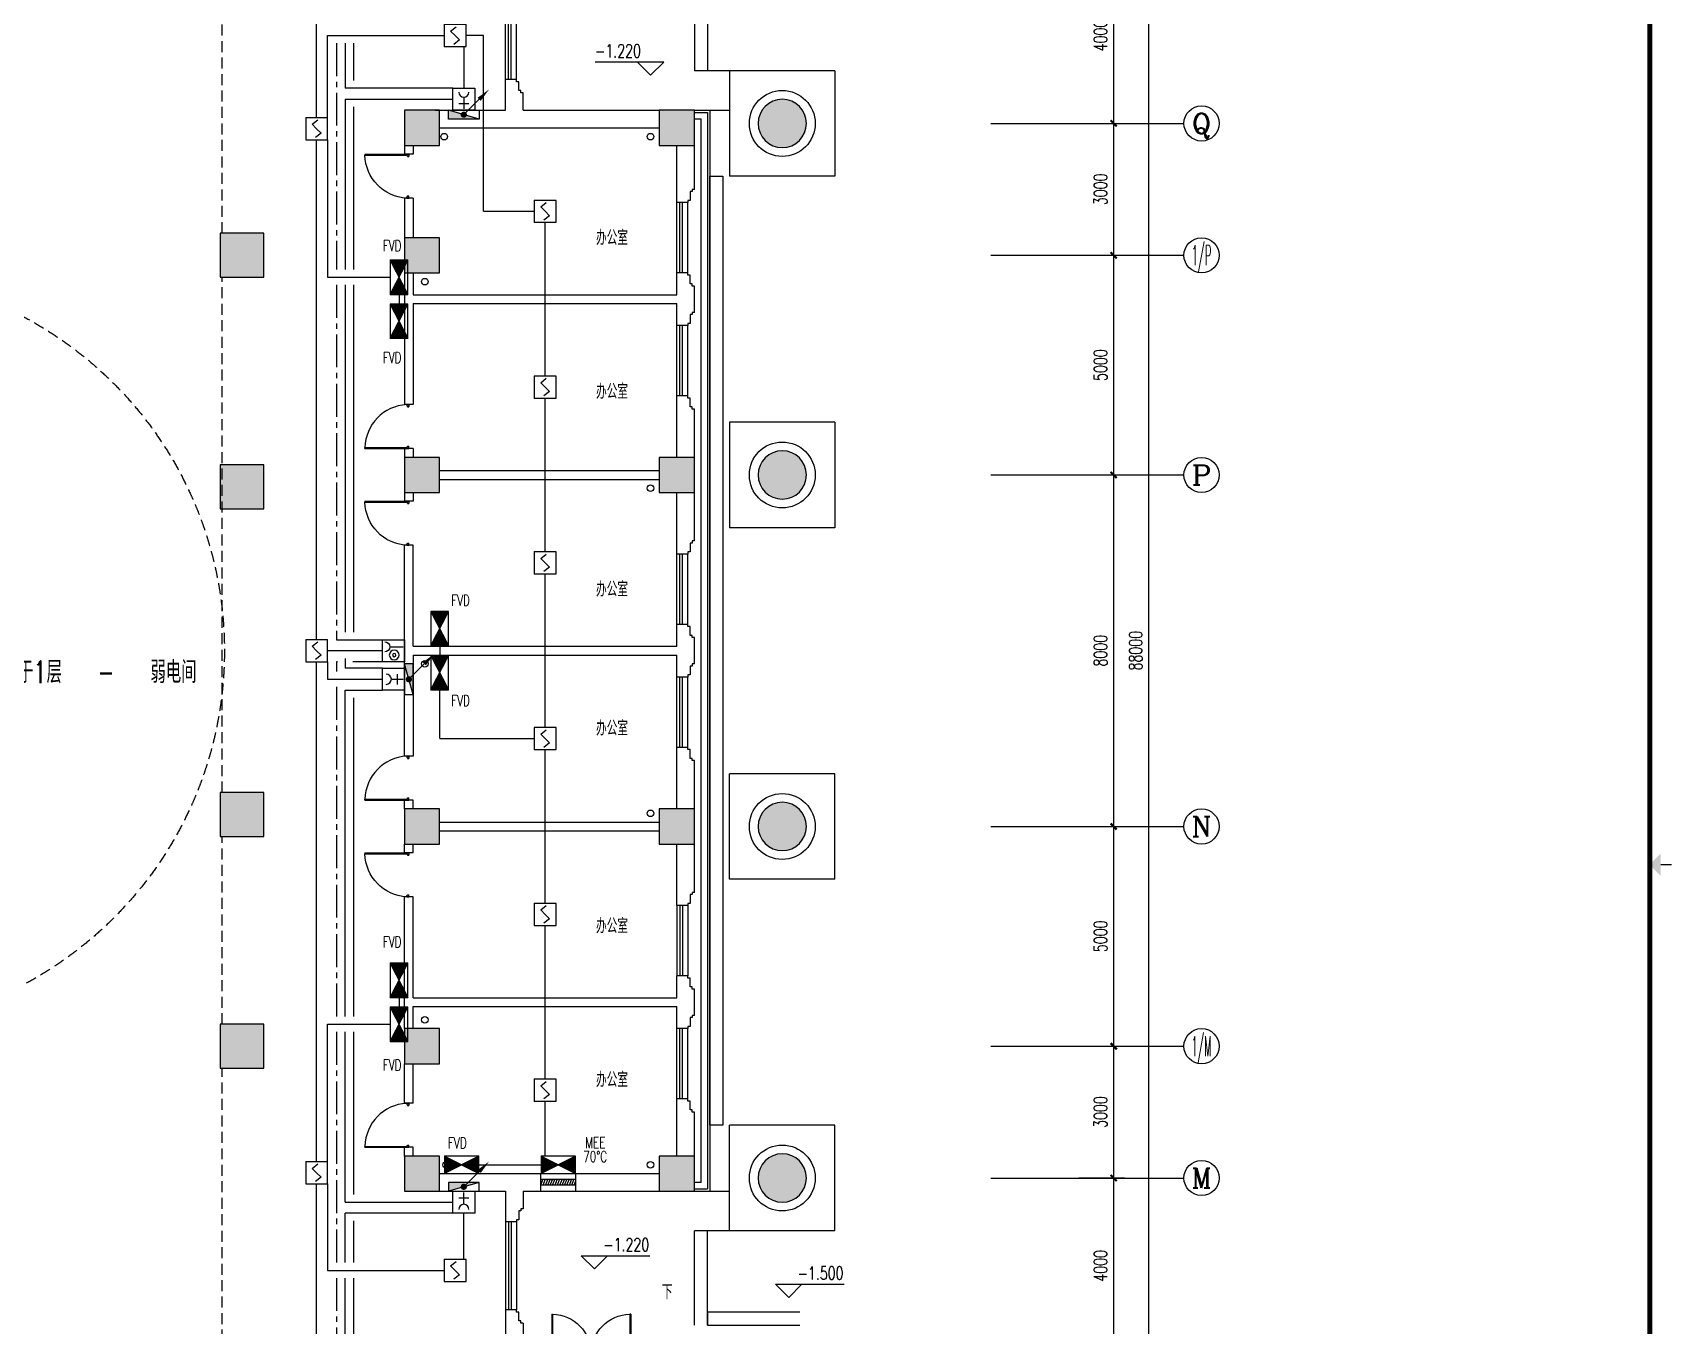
# Model space of a CAD drawing. Extents: x 190999 to 918899, y -200814 to 215286.
# Drawn here: x 712886 to 750208, y 85954 to 115367 of the extents above; entities that cross this region are included whole.
import ezdxf
from ezdxf.enums import TextEntityAlignment as Align

# ---------------------------------------------------------------- set-up
doc = ezdxf.new("R2010")
doc.units = 0
doc.header["$LTSCALE"] = 1000
doc.header["$MEASUREMENT"] = 0
doc.linetypes.add('CENTER2', pattern=[1.125, 0.75, -0.125, 0.125, -0.125])
doc.linetypes.add('HIDDEN', pattern=[0.375, 0.25, -0.125])
doc.layers.get('Defpoints').update_dxf_attribs({"color": 1})
for name, color, linetype in [('00-EQUIP', 3, 'Continuous'), ('00-LWIRE', 4, 'Continuous'), ('00-WIRE-4', 6, 'Continuous'), ('A-卫生间', 250, 'Continuous'), ('A-墙线', 2, 'Continuous'), ('A-外包装修', 250, 'Continuous'), ('A-外窗', 145, 'Continuous'), ('A-门', 167, 'Continuous'), ('AXIS', 3, 'Continuous'), ('AXIS_TEXT', 7, 'Continuous'), ('COLUMN', 2, 'Continuous'), ('DIM_ELEV', 3, 'Continuous'), ('DIM_SYMB', 3, 'Continuous'), ('EQUIP', 3, 'Continuous'), ('EQUIP_消火栓', 1, 'Continuous'), ('PUB_HATCH', 250, 'Continuous'), ('PUB_TEXT', 7, 'Continuous'), ('STAIR', 5, 'Continuous'), ('WALL', 2, 'Continuous'), ('WINDOW', 177, 'Continuous'), ('图框', 189, 'Continuous'), ('屋面排水', 4, 'Continuous'), ('房间名称', 7, 'Continuous'), ('暖通-风-说明', 3, 'Continuous'), ('雨水管', 151, 'Continuous')]:
    doc.layers.add(name, color=color, linetype=linetype)
doc.styles.add('_TCH_AXIS', font='COMPLEX', dxfattribs={"bigfont": 'GBCBIG'})
doc.styles.add('_TCH_DIM', font='SIMPLEX', dxfattribs={"bigfont": 'GBCBIG'})
doc.styles.add('COMPLEX', font='COMPLEX')
doc.styles.add('DIM_FONT', font='SIMPLEX', dxfattribs={"width": 0.7, "bigfont": 'GBCBIG'})
doc.styles.add('HZ-ZGBZ', font='romanc.shx', dxfattribs={"width": 0.65})
doc.styles.add('HZTXT', font='tj-romans1.shx', dxfattribs={"width": 0.6, "bigfont": 'hztxt.shx'})
doc.styles.get("Standard").update_dxf_attribs({"font": 'simhei.ttf'})
doc.styles.add('XXK', font='romans.shx', dxfattribs={"width": 0.75, "bigfont": 'hzf.shx'})
doc.linetypes.add('4INE', pattern='A,1,-0.15,["4",XXK,S=0.3,R=0,X=-0.1,Y=-0.1],-0.25', length=1.4)
doc.linetypes.add('XLINE', pattern='A,1,-0.2,["X",XXK,S=0.2,R=0,X=-0.1,Y=-0.09],-0.15', length=1.35)
doc.linetypes.add('ZDYXLX1', pattern='A,2,-0.18,["X",Standard,S=0.3,R=0,X=-0.08,Y=-0.15],-0.18', length=2.36)
doc.dimstyles.new('DIMN', dxfattribs={"dimtxt": 300, "dimasz": 100, "dimexe": 250, "dimexo": 300, "dimgap": 150, "dimtad": 1, "dimdec": 0, "dimzin": 0, "dimdsep": 46, "dimtxsty": 'DIM_FONT', "dimblk": 'ARCHTICK', "dimcen": 0.09, "dimclrt": 7, "dimazin": 2, "dimtfac": 1, "dimtdec": 0, "dimtix": 1, "dimtmove": 2, "dimatfit": 3, "dimfxl": 0, "dimtolj": 1, "dimtzin": 0, "dimarcsym": 0})

# ---------------------------------------------------------------- blocks, each defined once
blk = doc.blocks.new('TJAD_TK_A0')
at = {"layer": '图框', "const_width": 0.3}
blk.add_lwpolyline([(1567.5, 391.74), (1567.5, 394.24)], dxfattribs=at)
at = {"layer": '图框', "const_width": 1.2}
blk.add_lwpolyline([(2152, -431.7), (2152, 389.3), (998, 389.3), (998, -431.7)], close=True, dxfattribs=at)
at = {"layer": '图框'}
blk.add_solid([(1565, 391.74), (1570, 391.74), (1567.5, 389.24)], dxfattribs=at)
blk = doc.blocks.new('m1000')
at = {"layer": 'A-墙线'}
for p, q in [((0, 0), (0, 200)), ((1000, 0), (1000, 200))]:
    blk.add_line(p, q, dxfattribs=at)
at = {"layer": 'A-门'}
for p, q in [((0, 1100), (0, 100)), ((0, 1100), (20, 1100)), ((20, 1100), (20, 150)), ((0, 150), (30, 150)), ((0, 100), (50, 100)), ((30, 150), (30, 130)), ((30, 130), (50, 130)), ((50, 130), (50, 100)), ((950, 130), (950, 100)), ((970, 130), (950, 130)), ((1000, 100), (950, 100)), ((970, 150), (970, 130)), ((1000, 150), (970, 150)), ((1000, 150), (1000, 100))]:
    blk.add_line(p, q, dxfattribs=at)
blk.add_arc((0, 100), 1000, 2.866, 88.854, dxfattribs=at)
blk = doc.blocks.new('m1800')
at = {"layer": 'A-墙线'}
for p, q in [((-900, -100), (-900, 100)), ((900, -100), (900, 100))]:
    blk.add_line(p, q, dxfattribs=at)
at = {"layer": 'A-门'}
for p, q in [((-900, 900), (-900, 0)), ((-900, 900), (-880, 900)), ((-880, 900), (-880, 50)), ((880, 900), (880, 50)), ((900, 900), (880, 900)), ((900, 900), (900, 0)), ((-900, 50), (-870, 50)), ((-900, 0), (-850, 0)), ((-870, 50), (-870, 30)), ((-870, 30), (-850, 30)), ((-850, 30), (-850, 0)), ((850, 30), (850, 0)), ((870, 30), (850, 30)), ((900, 0), (850, 0)), ((870, 50), (870, 30)), ((900, 50), (870, 50))]:
    blk.add_line(p, q, dxfattribs=at)
for centre, start, end in [((-900, 0), 0, 88.7267), ((900, 0), 91.2733, 180)]:
    blk.add_arc(centre, 900, start, end, dxfattribs=at)
blk = doc.blocks.new('$TwtSys$00000434')
for p, q in [((-0.5, 0.5), (-0.5, -0.5)), ((-0.5, -0.5), (0.5, 0.5)), ((0.5, 0.5), (-0.5, 0.5)), ((0.5, -0.5), (0.5, 0.5)), ((-0.5, -0.5), (0.5, -0.5))]:
    blk.add_line(p, q)
blk.add_solid([(0.5, -0.5), (0.5, 0.5), (-0.5, -0.5)])
blk = doc.blocks.new('$WINLIB2D$00000039')
at = {"color": 0}
for p, q in [((0.5, 0.5), (-0.5, 0.5)), ((-0.5, 0.167), (0.5, 0.167)), ((-0.452, -0.167), (-0.5, 0.084)), ((-0.384, -0.167), (-0.448, 0.167)), ((-0.316, -0.167), (-0.38, 0.167)), ((-0.248, -0.167), (-0.312, 0.167)), ((-0.18, -0.167), (-0.244, 0.167)), ((-0.112, -0.167), (-0.176, 0.167)), ((-0.044, -0.167), (-0.108, 0.167)), ((0.024, -0.167), (-0.04, 0.167)), ((0.092, -0.167), (0.028, 0.167)), ((0.16, -0.167), (0.096, 0.167)), ((0.228, -0.167), (0.164, 0.167)), ((0.296, -0.167), (0.232, 0.167)), ((0.364, -0.167), (0.3, 0.167)), ((0.432, -0.167), (0.368, 0.167)), ((0.5, -0.167), (0.436, 0.167)), ((-0.5, -0.167), (0.5, -0.167)), ((0.5, -0.5), (-0.5, -0.5))]:
    blk.add_line(p, q, dxfattribs=at)
blk = doc.blocks.new('_ArchTick')
at = {"const_width": 0.5}
blk.add_lwpolyline([(-0.7, -0.7), (0.7, 0.7)], dxfattribs=at)
blk = doc.blocks.new('*D361')
at = {"layer": 'AXIS', "color": 0, "lineweight": -2}
for p, q in [((736699, 89304), (737743, 89304)), ((737493, 85304), (737493, 89304)), ((736699, 85304), (737743, 85304))]:
    blk.add_line(p, q, dxfattribs=at)
at = {"layer": 'Defpoints', "color": 0}
for p in [(736399, 89304), (737493, 89304), (736399, 85304)]:
    blk.add_point(p, dxfattribs=at)
at = {"layer": 'AXIS', "color": 0, "lineweight": -2, "xscale": 100, "yscale": 100, "zscale": 100}
for p, rotation in [((737493, 89304), 90), ((737493, 85304), 270)]:
    blk.add_blockref('_ArchTick', p, dxfattribs=dict(at, rotation=rotation))
at = {"layer": 'AXIS', "color": 7, "insert": (737193, 87304), "char_height": 300, "attachment_point": 5, "rotation": 90, "style": 'DIM_FONT'}
blk.add_mtext('\\A1;4000', dxfattribs=at)
blk = doc.blocks.new('*D362')
at = {"layer": 'AXIS', "color": 0, "lineweight": -2}
for p, q in [((736699, 92304), (737743, 92304)), ((737493, 89304), (737493, 92304)), ((736699, 89304), (737743, 89304))]:
    blk.add_line(p, q, dxfattribs=at)
at = {"layer": 'Defpoints', "color": 0}
for p in [(736399, 92304), (737493, 92304), (736399, 89304)]:
    blk.add_point(p, dxfattribs=at)
at = {"layer": 'AXIS', "color": 0, "lineweight": -2, "xscale": 100, "yscale": 100, "zscale": 100}
for p, rotation in [((737493, 92304), 90), ((737493, 89304), 270)]:
    blk.add_blockref('_ArchTick', p, dxfattribs=dict(at, rotation=rotation))
at = {"layer": 'AXIS', "color": 7, "insert": (737193, 90804), "char_height": 300, "attachment_point": 5, "rotation": 90, "style": 'DIM_FONT'}
blk.add_mtext('\\A1;3000', dxfattribs=at)
blk = doc.blocks.new('*D363')
at = {"layer": 'AXIS', "color": 0, "lineweight": -2}
for p, q in [((736699, 97304), (737743, 97304)), ((737493, 92304), (737493, 97304)), ((736699, 92304), (737743, 92304))]:
    blk.add_line(p, q, dxfattribs=at)
at = {"layer": 'Defpoints', "color": 0}
for p in [(736399, 97304), (737493, 97304), (736399, 92304)]:
    blk.add_point(p, dxfattribs=at)
at = {"layer": 'AXIS', "color": 0, "lineweight": -2, "xscale": 100, "yscale": 100, "zscale": 100}
for p, rotation in [((737493, 97304), 90), ((737493, 92304), 270)]:
    blk.add_blockref('_ArchTick', p, dxfattribs=dict(at, rotation=rotation))
at = {"layer": 'AXIS', "color": 7, "insert": (737193, 94804), "char_height": 300, "attachment_point": 5, "rotation": 90, "style": 'DIM_FONT'}
blk.add_mtext('\\A1;5000', dxfattribs=at)
blk = doc.blocks.new('*D364')
at = {"layer": 'AXIS', "color": 0, "lineweight": -2}
for p, q in [((736699, 105304), (737743, 105304)), ((737493, 97304), (737493, 105304)), ((736699, 97304), (737743, 97304))]:
    blk.add_line(p, q, dxfattribs=at)
at = {"layer": 'Defpoints', "color": 0}
for p in [(736399, 105304), (737493, 105304), (736399, 97304)]:
    blk.add_point(p, dxfattribs=at)
at = {"layer": 'AXIS', "color": 0, "lineweight": -2, "xscale": 100, "yscale": 100, "zscale": 100}
for p, rotation in [((737493, 105304), 90), ((737493, 97304), 270)]:
    blk.add_blockref('_ArchTick', p, dxfattribs=dict(at, rotation=rotation))
at = {"layer": 'AXIS', "color": 7, "insert": (737193, 101304), "char_height": 300, "attachment_point": 5, "rotation": 90, "style": 'DIM_FONT'}
blk.add_mtext('\\A1;8000', dxfattribs=at)
blk = doc.blocks.new('*D365')
at = {"layer": 'AXIS', "color": 0, "lineweight": -2}
for p, q in [((736699, 110304), (737743, 110304)), ((737493, 105304), (737493, 110304)), ((736699, 105304), (737743, 105304))]:
    blk.add_line(p, q, dxfattribs=at)
at = {"layer": 'Defpoints', "color": 0}
for p in [(736399, 110304), (737493, 110304), (736399, 105304)]:
    blk.add_point(p, dxfattribs=at)
at = {"layer": 'AXIS', "color": 0, "lineweight": -2, "xscale": 100, "yscale": 100, "zscale": 100}
for p, rotation in [((737493, 110304), 90), ((737493, 105304), 270)]:
    blk.add_blockref('_ArchTick', p, dxfattribs=dict(at, rotation=rotation))
at = {"layer": 'AXIS', "color": 7, "insert": (737193, 107804), "char_height": 300, "attachment_point": 5, "rotation": 90, "style": 'DIM_FONT'}
blk.add_mtext('\\A1;5000', dxfattribs=at)
blk = doc.blocks.new('*D366')
at = {"layer": 'AXIS', "color": 0, "lineweight": -2}
for p, q in [((736699, 113304), (737743, 113304)), ((737493, 110304), (737493, 113304)), ((736699, 110304), (737743, 110304))]:
    blk.add_line(p, q, dxfattribs=at)
at = {"layer": 'Defpoints', "color": 0}
for p in [(736399, 113304), (737493, 113304), (736399, 110304)]:
    blk.add_point(p, dxfattribs=at)
at = {"layer": 'AXIS', "color": 0, "lineweight": -2, "xscale": 100, "yscale": 100, "zscale": 100}
for p, rotation in [((737493, 113304), 90), ((737493, 110304), 270)]:
    blk.add_blockref('_ArchTick', p, dxfattribs=dict(at, rotation=rotation))
at = {"layer": 'AXIS', "color": 7, "insert": (737193, 111804), "char_height": 300, "attachment_point": 5, "rotation": 90, "style": 'DIM_FONT'}
blk.add_mtext('\\A1;3000', dxfattribs=at)
blk = doc.blocks.new('*D367')
at = {"layer": 'AXIS', "color": 0, "lineweight": -2}
for p, q in [((736699, 117304), (737743, 117304)), ((737493, 113304), (737493, 117304)), ((736699, 113304), (737743, 113304))]:
    blk.add_line(p, q, dxfattribs=at)
at = {"layer": 'Defpoints', "color": 0}
for p in [(736399, 117304), (737493, 117304), (736399, 113304)]:
    blk.add_point(p, dxfattribs=at)
at = {"layer": 'AXIS', "color": 0, "lineweight": -2, "xscale": 100, "yscale": 100, "zscale": 100}
for p, rotation in [((737493, 117304), 90), ((737493, 113304), 270)]:
    blk.add_blockref('_ArchTick', p, dxfattribs=dict(at, rotation=rotation))
at = {"layer": 'AXIS', "color": 7, "insert": (737193, 115304), "char_height": 300, "attachment_point": 5, "rotation": 90, "style": 'DIM_FONT'}
blk.add_mtext('\\A1;4000', dxfattribs=at)
blk = doc.blocks.new('*D378')
at = {"layer": 'AXIS', "color": 0, "lineweight": -2}
for p, q in [((736699, 145304), (738543, 145304)), ((738293, 57304), (738293, 145304)), ((736699, 57304), (738543, 57304))]:
    blk.add_line(p, q, dxfattribs=at)
at = {"layer": 'Defpoints', "color": 0}
for p in [(736399, 145304), (738293, 145304), (736399, 57304)]:
    blk.add_point(p, dxfattribs=at)
at = {"layer": 'AXIS', "color": 0, "lineweight": -2, "xscale": 100, "yscale": 100, "zscale": 100}
for p, rotation in [((738293, 145304), 90), ((738293, 57304), 270)]:
    blk.add_blockref('_ArchTick', p, dxfattribs=dict(at, rotation=rotation))
at = {"layer": 'AXIS', "color": 7, "insert": (737993, 101304), "char_height": 300, "attachment_point": 5, "rotation": 90, "style": 'DIM_FONT'}
blk.add_mtext('\\A1;88000', dxfattribs=at)
blk = doc.blocks.new('_AXISO')
blk.add_circle((0, 0), 0.5)
at = {"layer": 'AXIS_TEXT', "style": 'COMPLEX', "width": 1.041667}
blk.add_attdef('A', text='', height=0.56, dxfattribs=at).set_placement((-0.25, -0.28), (0.25, -0.28), align=Align.FIT)
blk = doc.blocks.new('_FZH')
blk.add_lwpolyline([(-0.5, -0.5), (0.5, -0.5), (0.5, 0.5), (-0.5, 0.5)], close=True)
at = {"layer": 'PUB_HATCH'}
blk.add_solid([(-0.5, -0.5), (0.5, -0.5), (-0.5, 0.5), (0.5, 0.5)], dxfattribs=at)
blk = doc.blocks.new('_LINKPT1')
at = {"color": 0}
blk.add_line((0, 0), (0, 0), dxfattribs=at)
blk = doc.blocks.new('3S1KCGW2')
for p, q in [((0.5, 0.5), (-0.5, 0.5)), ((-0.5, 0.5), (-0.5, -0.5)), ((-0.2, 0.2), (0.05, 0.4)), ((0, 0), (-0.2, 0.2)), ((0, 0), (0.2, -0.2)), ((0.5, -0.5), (0.5, 0.5)), ((-0.5, -0.5), (0.5, -0.5)), ((0.2, -0.2), (-0.05, -0.4))]:
    blk.add_line(p, q)
at = {"const_width": 0.04, "flags": 128}
blk.add_lwpolyline([(-0.5, -0.5), (-0.5, 0.5), (0.5, 0.5), (0.5, -0.5)], close=True, dxfattribs=at)
at = {"xscale": 0.002, "yscale": 0.002, "zscale": 0.002}
for p in [(-0.5, 0), (0, 0.5), (0.5, 0), (0, -0.5)]:
    blk.add_blockref('_LINKPT1', p, dxfattribs=at)
at = {"flags": 9}
blk.add_attdef('A', (0, 0), '', height=0.00002, dxfattribs=at)
blk = doc.blocks.new('3T1W6ZCM')
for p, q in [((0.5, 0.5), (-0.5, 0.5)), ((-0.5, 0.5), (-0.5, -0.5)), ((-0.178, 0.172), (-0.178, -0.443)), ((0.5, -0.5), (0.5, 0.5)), ((-0.5, -0.5), (0.5, -0.5))]:
    blk.add_line(p, q)
at = {"const_width": 0.04}
blk.add_lwpolyline([(-0.5, 0.5), (-0.5, -0.5), (0.5, -0.5), (0.5, 0.5)], close=True, dxfattribs=at)
for radius in [0.222, 0.074]:
    blk.add_circle((0.197, -0.03), radius)
blk.add_arc((-0.178, 0.403), 0.231, 180, 0)
at = {"xscale": 0.002, "yscale": 0.002, "zscale": 0.002}
for p in [(-0.5, 0), (0, 0.5), (0.5, 0), (0, -0.5)]:
    blk.add_blockref('_LINKPT1', p, dxfattribs=at)
at = {"flags": 9}
blk.add_attdef('A', (0, 0), '', height=0.00002, dxfattribs=at)
blk = doc.blocks.new('J62IR8YJ')
for p, q in [((-0.5, 1), (0.5, 1)), ((-0.5, 0), (-0.5, 1)), ((0.5, 1), (0.5, 0)), ((0.5, 0), (-0.5, 0)), ((-0.231, 0.312), (0.231, 0.312)), ((0, 0.598), (0, 0.06))]:
    blk.add_line(p, q)
at = {"const_width": 0.04, "flags": 128}
blk.add_lwpolyline([(-0.5, 0), (-0.5, 1), (0.5, 1), (0.5, 0)], close=True, dxfattribs=at)
blk.add_arc((0, 0.829), 0.231, 180, 0)
at = {"xscale": 0.002, "yscale": 0.00200000000000955, "zscale": 0.002}
for p in [(0, 1), (-0.5, 0.5), (0, 0), (0.5, 0.5)]:
    blk.add_blockref('_LINKPT1', p, dxfattribs=at)
at = {"flags": 9}
blk.add_attdef('A', (0, 0), '', height=0.00002, dxfattribs=at)
blk = doc.blocks.new('6H2KALM6')
for p, q in [((-0.78, 0.4), (0.78, -0.4)), ((0.78, 0.4), (-0.78, -0.4)), ((0.78, 0.4), (-0.78, 0.4)), ((-0.78, 0.4), (-0.78, -0.4)), ((0.78, -0.4), (0.78, 0.4)), ((-0.78, -0.4), (0.78, -0.4))]:
    blk.add_line(p, q)
at = {"const_width": 0.04}
blk.add_lwpolyline([(-0.78, 0.4), (-0.78, -0.4), (0.78, -0.4), (0.78, 0.4)], close=True, dxfattribs=at)
for points in [[(-0.78, 0.4), (0, 0), (-0.78, -0.4)], [(0.78, 0.4), (0, 0), (0.78, -0.4)]]:
    blk.add_solid(points)
at = {"xscale": 0.002, "yscale": 0.002, "zscale": 0.002}
for p in [(-0.78, 0), (0, 0.4), (0.78, 0), (0, -0.4)]:
    blk.add_blockref('_LINKPT1', p, dxfattribs=at)
at = {"flags": 9}
blk.add_attdef('A', (0, 0), '', height=0.00002, dxfattribs=at)
blk = doc.blocks.new('_WRLD1L')
for p, q in [((0.7, 0.7), (0, 0)), ((0.104, 0.104), (0.104, 0.104)), ((-0.104, -0.104), (-0.104, -0.104))]:
    blk.add_line(p, q)
at = {"const_width": 0.142}
blk.add_lwpolyline([(-0.071, 0, 1), (0.071, 0, 1)], format="xyb", close=True, dxfattribs=at)
blk.add_solid([(0.63, 0.77), (0.77, 0.63), (1.15, 1.15)])
at = {"width": 0.8, "flags": 9}
blk.add_attdef('A', (0, 0), '', height=0.00002, dxfattribs=at)

msp = doc.modelspace()

# ---------------------------------------------------------------- hatches: boundary and pattern name
at = {"layer": 'PUB_HATCH'}
for points in [[(730498.5, 113303.7, 1), (729398.5, 113303.7, 1)], [(721348.5, 112803.7), (722148.5, 112803.7), (722148.5, 113603.7), (721348.5, 113603.7)], [(727148.5, 112803.7), (727948.5, 112803.7), (727948.5, 113603.7), (727148.5, 113603.7)], [(721348.5, 109903.7), (722148.5, 109903.7), (722148.5, 110703.7), (721348.5, 110703.7)], [(721348.5, 104903.7), (722148.5, 104903.7), (722148.5, 105703.7), (721348.5, 105703.7)], [(727148.5, 104903.7), (727948.5, 104903.7), (727948.5, 105703.7), (727148.5, 105703.7)], [(730498.5, 105303.7, 1), (729398.5, 105303.7, 1)], [(730498.5, 97303.7, 1), (729398.5, 97303.7, 1)], [(721348.5, 97703.7), (721348.5, 96903.7), (722148.5, 96903.7), (722148.5, 97703.7)], [(727148.5, 97703.7), (727148.5, 96903.7), (727948.5, 96903.7), (727948.5, 97703.7)], [(721348.5, 91903.7), (722148.5, 91903.7), (722148.5, 92703.7), (721348.5, 92703.7)], [(721348.5, 89803.7), (721348.5, 89003.7), (722148.5, 89003.7), (722148.5, 89803.7)], [(727148.5, 89803.7), (727148.5, 89003.7), (727948.5, 89003.7), (727948.5, 89803.7)], [(730498.5, 89303.7, 1), (729398.5, 89303.7, 1)]]:
    msp.add_hatch(color=256, dxfattribs=at).paths.add_polyline_path(points)

# ---------------------------------------------------------------- linework, layer by layer
at = {"layer": '00-WIRE-4'}
for p, q in [((719348.5, 113433.7), (719348.5, 122928.7)), ((719598.5, 115303.7), (722248.5, 115303.7)), ((719598.5, 113433.7), (719598.5, 115303.7)), ((722698.5, 115053.7), (722698.5, 114103.7)), ((723148.5, 115303.7), (722748.5, 115303.7)), ((723148.5, 111303.7), (723148.5, 115303.7)), ((722448.5, 114103.7), (719998.5, 114103.7)), ((719998.5, 113853.7), (722448.5, 113853.7)), ((719348.5, 101553.7), (719348.5, 112933.7)), ((719598.5, 112933.7), (719598.5, 109803.7)), ((723148.5, 111303.7), (724298.5, 111303.7)), ((724548.5, 107553.7), (724548.5, 111053.7)), ((719598.5, 109803.7), (721023.5, 109803.7)), ((721223.5, 109413.7), (721223.5, 109193.7)), ((724548.5, 103553.7), (724548.5, 107053.7)), ((724548.5, 99553.7), (724548.5, 103053.7)), ((719798.5, 101553.7), (720848.5, 101553.7)), ((720848.5, 101303.7), (719598.5, 101303.7)), ((722150, 101413.7), (722150, 101193.7)), ((719348.5, 89673.7), (719348.5, 101053.7)), ((719598.5, 101053.7), (719598.5, 100653.7)), ((719823.5, 101053.7), (719798.5, 101053.7)), ((720848.5, 100903.7), (719998.5, 100903.7)), ((720848.5, 101053.7), (720173.5, 101053.7)), ((719598.5, 100653.7), (720848.5, 100653.7)), ((722150, 99303.7), (722150, 100413.7)), ((722150, 99303.7), (724298.5, 99303.7)), ((724548.5, 95553.7), (724548.5, 99053.7)), ((724548.5, 91553.7), (724548.5, 95053.7)), ((721223.5, 93413.7), (721223.5, 93193.7)), ((719598.5, 89673.7), (719598.5, 92803.7)), ((719598.5, 92803.7), (721023.5, 92803.7)), ((724548.5, 89803.7), (724548.5, 91053.7)), ((723038.5, 89603.7), (724458.5, 89603.7)), ((719348.5, 80978.7), (719348.5, 89173.7)), ((719598.5, 89173.7), (719598.5, 87202)), ((719998.5, 88753.7), (722448.5, 88753.7)), ((722448.5, 88503.7), (719998.5, 88503.7)), ((722698.5, 87452), (722698.5, 88503.7)), ((719598.5, 87202), (722248.5, 87202))]:
    msp.add_line(p, q, dxfattribs=at)
at = {"layer": '00-WIRE-4', "linetype": 'CENTER2'}
for p, q in [((719798.5, 115128.7), (719798.5, 109978.7)), ((719798.5, 109628.7), (719798.5, 101553.7)), ((719798.5, 101053.7), (719798.5, 100828.7)), ((719798.5, 100478.7), (719798.5, 92978.7)), ((719798.5, 92628.7), (719798.5, 87377)), ((719798.5, 87027), (719798.5, 80978.7))]:
    msp.add_line(p, q, dxfattribs=at)
at = {"layer": '00-WIRE-4', "linetype": 'XLINE'}
for p, q in [((719998.5, 115128.7), (719998.5, 114103.7)), ((719998.5, 113853.7), (719998.5, 109978.7)), ((719998.5, 109628.7), (719998.5, 101728.7)), ((719998.5, 101128.7), (719998.5, 100903.7)), ((719998.5, 92978.7), (719998.5, 100403.7)), ((719998.5, 88753.7), (719998.5, 92628.7)), ((719998.5, 87377), (719998.5, 88503.7)), ((719998.5, 80978.7), (719998.5, 87027))]:
    msp.add_line(p, q, dxfattribs=at)
at = {"layer": '00-WIRE-4', "linetype": '4INE'}
for p, q in [((720198.5, 114278.7), (720198.5, 115128.7)), ((720198.5, 109978.7), (720198.5, 113678.7)), ((720198.5, 101728.7), (720198.5, 109628.7)), ((720198.5, 92978.7), (720198.5, 100228.7)), ((720198.5, 88928.7), (720198.5, 92628.7)), ((720198.5, 87377), (720198.5, 88328.7)), ((720198.5, 81003.7), (720198.5, 87027))]:
    msp.add_line(p, q, dxfattribs=at)
at = {"layer": '00-WIRE-4', "linetype": 'ZDYXLX1'}
msp.add_line((719998.5, 100403.7), (720848.5, 100403.7), dxfattribs=at)
at = {"layer": 'A-卫生间', "linetype": 'HIDDEN'}
for p, q in [((717198.5, 110803.7), (717198.5, 117003.7)), ((717198.5, 98075.8), (717198.5, 109803.7)), ((717198.5, 92803.7), (717198.5, 97075.8)), ((717198.5, 85603.7), (717198.5, 91803.7))]:
    msp.add_line(p, q, dxfattribs=at)
msp.add_circle((708648.5, 101303.7), 8600, dxfattribs=at)
at = {"layer": 'A-墙线'}
for p, q in [((723648.5, 113603.7), (723648.5, 114303.7)), ((723898.5, 114303.7), (723648.5, 114303.7)), ((723898.5, 114253.7), (723898.5, 114303.7)), ((723948.5, 114253.7), (723898.5, 114253.7)), ((723948.5, 114053.7), (723948.5, 114253.7)), ((723998.5, 114053.7), (723948.5, 114053.7)), ((723998.5, 114003.7), (723998.5, 114053.7)), ((724048.5, 114003.7), (723998.5, 114003.7)), ((724048.5, 113603.7), (724048.5, 114003.7)), ((722048.5, 113603.7), (723648.5, 113603.7)), ((724048.5, 113603.7), (727148.5, 113603.7)), ((722148.5, 113203.7), (727148.5, 113203.7)), ((721348.5, 112803.7), (721348.5, 112603.7)), ((721548.5, 112803.7), (721548.5, 112603.7)), ((727548.5, 111503.7), (727548.5, 112803.7)), ((727948.5, 111803.7), (727948.5, 112903.7)), ((721348.5, 111603.7), (721348.5, 110703.7)), ((721548.5, 111603.7), (721548.5, 110703.7)), ((727898.5, 111753.7), (727848.5, 111753.7)), ((727848.5, 111753.7), (727848.5, 111553.7)), ((727948.5, 111803.7), (727898.5, 111803.7)), ((727898.5, 111803.7), (727898.5, 111753.7)), ((727798.5, 111503.7), (727548.5, 111503.7)), ((727798.5, 111553.7), (727798.5, 111503.7)), ((727848.5, 111553.7), (727798.5, 111553.7)), ((721348.5, 109903.7), (721348.5, 106903.7)), ((721548.5, 109903.7), (721548.5, 109403.7)), ((727548.5, 109403.7), (727548.5, 109903.7)), ((727798.5, 109903.7), (727548.5, 109903.7)), ((727798.5, 109853.7), (727798.5, 109903.7)), ((727848.5, 109853.7), (727798.5, 109853.7)), ((727848.5, 109653.7), (727848.5, 109853.7)), ((721548.5, 109403.7), (727548.5, 109403.7)), ((727898.5, 109653.7), (727848.5, 109653.7)), ((727898.5, 109603.7), (727898.5, 109653.7)), ((727948.5, 109603.7), (727898.5, 109603.7)), ((727948.5, 109003.7), (727948.5, 109603.7)), ((721548.5, 109203.7), (727548.5, 109203.7)), ((721548.5, 109203.7), (721548.5, 106903.7)), ((727548.5, 108703.7), (727548.5, 109203.7)), ((727948.5, 109003.7), (727898.5, 109003.7)), ((727898.5, 109003.7), (727898.5, 108953.7)), ((727798.5, 108703.7), (727548.5, 108703.7)), ((727798.5, 108753.7), (727798.5, 108703.7)), ((727848.5, 108753.7), (727798.5, 108753.7)), ((727898.5, 108953.7), (727848.5, 108953.7)), ((727848.5, 108953.7), (727848.5, 108753.7)), ((727548.5, 105703.7), (727548.5, 107103.7)), ((727798.5, 107103.7), (727548.5, 107103.7)), ((727798.5, 107053.7), (727798.5, 107103.7)), ((727848.5, 107053.7), (727798.5, 107053.7)), ((727848.5, 106853.7), (727848.5, 107053.7)), ((727898.5, 106853.7), (727848.5, 106853.7)), ((727898.5, 106803.7), (727898.5, 106853.7)), ((727948.5, 106803.7), (727898.5, 106803.7)), ((727948.5, 105653.7), (727948.5, 106803.7)), ((721348.5, 105903.7), (721348.5, 105703.7)), ((721548.5, 105903.7), (721548.5, 105703.7)), ((722148.5, 105403.7), (727148.5, 105403.7)), ((721348.5, 104903.7), (721348.5, 104703.7)), ((721548.5, 104903.7), (721548.5, 104703.7)), ((722148.5, 105203.7), (727148.5, 105203.7)), ((727548.5, 103503.7), (727548.5, 104903.7)), ((727948.5, 103803.7), (727948.5, 104953.7)), ((727948.5, 103803.7), (727898.5, 103803.7)), ((727898.5, 103803.7), (727898.5, 103753.7)), ((721348.5, 98903.7), (721348.5, 103703.7)), ((721548.5, 101403.7), (721548.5, 103703.7)), ((727798.5, 103503.7), (727548.5, 103503.7)), ((727798.5, 103553.7), (727798.5, 103503.7)), ((727848.5, 103553.7), (727798.5, 103553.7)), ((727898.5, 103753.7), (727848.5, 103753.7)), ((727848.5, 103753.7), (727848.5, 103553.7)), ((727548.5, 101403.7), (727548.5, 101903.7)), ((727798.5, 101903.7), (727548.5, 101903.7)), ((727798.5, 101853.7), (727798.5, 101903.7)), ((727848.5, 101853.7), (727798.5, 101853.7)), ((727848.5, 101653.7), (727848.5, 101853.7)), ((727898.5, 101653.7), (727848.5, 101653.7)), ((727898.5, 101603.7), (727898.5, 101653.7)), ((727948.5, 101603.7), (727898.5, 101603.7)), ((727948.5, 101003.7), (727948.5, 101603.7)), ((721548.5, 101403.7), (727548.5, 101403.7)), ((721548.5, 101203.7), (727548.5, 101203.7)), ((721548.5, 101203.7), (721548.5, 98903.7)), ((727548.5, 100703.7), (727548.5, 101203.7)), ((727898.5, 100953.7), (727848.5, 100953.7)), ((727848.5, 100953.7), (727848.5, 100753.7)), ((727948.5, 101003.7), (727898.5, 101003.7)), ((727898.5, 101003.7), (727898.5, 100953.7)), ((727798.5, 100703.7), (727548.5, 100703.7)), ((727798.5, 100753.7), (727798.5, 100703.7)), ((727848.5, 100753.7), (727798.5, 100753.7)), ((727548.5, 97703.7), (727548.5, 99103.7)), ((727798.5, 99103.7), (727548.5, 99103.7)), ((727798.5, 99053.7), (727798.5, 99103.7)), ((727848.5, 99053.7), (727798.5, 99053.7)), ((727848.5, 98853.7), (727848.5, 99053.7)), ((727898.5, 98853.7), (727848.5, 98853.7)), ((727898.5, 98803.7), (727898.5, 98853.7)), ((727948.5, 98803.7), (727898.5, 98803.7)), ((727948.5, 97653.7), (727948.5, 98803.7)), ((721348.5, 97703.7), (721348.5, 97903.7)), ((721548.5, 97703.7), (721548.5, 97903.7)), ((722148.5, 97403.7), (727148.5, 97403.7)), ((722148.5, 97203.7), (727148.5, 97203.7)), ((721348.5, 96703.7), (721348.5, 96903.7)), ((721548.5, 96703.7), (721548.5, 96903.7)), ((727548.5, 95503.7), (727548.5, 96903.7)), ((727948.5, 95803.7), (727948.5, 96953.7)), ((721348.5, 92703.7), (721348.5, 95703.7)), ((721548.5, 93403.7), (721548.5, 95703.7)), ((727798.5, 95553.7), (727798.5, 95503.7)), ((727848.5, 95553.7), (727798.5, 95553.7)), ((727898.5, 95753.7), (727848.5, 95753.7)), ((727848.5, 95753.7), (727848.5, 95553.7)), ((727948.5, 95803.7), (727898.5, 95803.7)), ((727898.5, 95803.7), (727898.5, 95753.7)), ((727798.5, 95503.7), (727548.5, 95503.7)), ((727548.5, 93403.7), (727548.5, 93903.7)), ((727798.5, 93903.7), (727548.5, 93903.7)), ((727798.5, 93853.7), (727798.5, 93903.7)), ((727848.5, 93853.7), (727798.5, 93853.7)), ((727848.5, 93653.7), (727848.5, 93853.7)), ((721548.5, 93403.7), (727548.5, 93403.7)), ((727898.5, 93653.7), (727848.5, 93653.7)), ((727898.5, 93603.7), (727898.5, 93653.7)), ((727948.5, 93603.7), (727898.5, 93603.7)), ((727948.5, 93003.7), (727948.5, 93603.7)), ((721548.5, 93203.7), (727548.5, 93203.7)), ((721548.5, 92703.7), (721548.5, 93203.7)), ((727548.5, 92703.7), (727548.5, 93203.7)), ((727898.5, 92953.7), (727848.5, 92953.7)), ((727848.5, 92953.7), (727848.5, 92753.7)), ((727948.5, 93003.7), (727898.5, 93003.7)), ((727898.5, 93003.7), (727898.5, 92953.7)), ((727798.5, 92703.7), (727548.5, 92703.7)), ((727798.5, 92753.7), (727798.5, 92703.7)), ((727848.5, 92753.7), (727798.5, 92753.7)), ((721348.5, 91003.7), (721348.5, 91903.7)), ((721548.5, 91003.7), (721548.5, 91903.7)), ((727548.5, 89803.7), (727548.5, 91103.7)), ((727798.5, 91103.7), (727548.5, 91103.7)), ((727798.5, 91053.7), (727798.5, 91103.7)), ((727848.5, 91053.7), (727798.5, 91053.7)), ((727848.5, 90853.7), (727848.5, 91053.7)), ((727898.5, 90853.7), (727848.5, 90853.7)), ((727898.5, 90803.7), (727898.5, 90853.7)), ((727948.5, 90803.7), (727898.5, 90803.7)), ((727948.5, 89703.7), (727948.5, 90803.7)), ((721348.5, 89803.7), (721348.5, 90003.7)), ((721548.5, 89803.7), (721548.5, 90003.7)), ((722148.5, 89403.7), (724448.5, 89403.7)), ((725248.5, 89403.7), (727148.5, 89403.7)), ((722148.5, 89003.7), (723648.5, 89003.7)), ((723648.5, 89003.7), (723648.5, 88303.7)), ((724048.5, 89003.7), (724048.5, 88603.7)), ((724048.5, 89003.7), (724448.5, 89003.7)), ((725248.5, 89003.7), (727148.5, 89003.7)), ((723998.5, 88553.7), (723948.5, 88553.7)), ((723948.5, 88553.7), (723948.5, 88353.7)), ((724048.5, 88603.7), (723998.5, 88603.7)), ((723998.5, 88603.7), (723998.5, 88553.7)), ((723898.5, 88303.7), (723648.5, 88303.7)), ((723898.5, 88353.7), (723898.5, 88303.7)), ((723948.5, 88353.7), (723898.5, 88353.7)), ((723648.5, 86303.7), (723648.5, 85603.7)), ((723898.5, 86303.7), (723648.5, 86303.7)), ((723898.5, 86253.7), (723898.5, 86303.7)), ((723948.5, 86253.7), (723898.5, 86253.7)), ((723948.5, 86053.7), (723948.5, 86253.7)), ((723998.5, 86053.7), (723948.5, 86053.7)), ((723998.5, 86003.7), (723998.5, 86053.7)), ((724048.5, 86003.7), (723998.5, 86003.7)), ((724048.5, 86003.7), (724048.5, 85603.7))]:
    msp.add_line(p, q, dxfattribs=at)
at = {"layer": 'A-外包装修'}
for p, q in [((728748.5, 114503.7), (728748.5, 112103.7)), ((731148.5, 114503.7), (728748.5, 114503.7)), ((731148.5, 114503.7), (731148.5, 112103.7)), ((727948.5, 113603.7), (728298.5, 113603.7)), ((727948.5, 113553.7), (728248.5, 113553.7)), ((728248.5, 113553.7), (728248.5, 89053.7)), ((728298.5, 113603.7), (728298.5, 89003.7)), ((728098.5, 113403.7), (727948.5, 113403.7)), ((728098.5, 89203.7), (728098.5, 113403.7)), ((731148.5, 112103.7), (728748.5, 112103.7)), ((728748.5, 106503.7), (728748.5, 104103.7)), ((731148.5, 106503.7), (728748.5, 106503.7)), ((731148.5, 106503.7), (731148.5, 104103.7)), ((731148.5, 104103.7), (728748.5, 104103.7)), ((728748.5, 96103.7), (728748.5, 98503.7)), ((731148.5, 98503.7), (728748.5, 98503.7)), ((731148.5, 96103.7), (731148.5, 98503.7)), ((731148.5, 96103.7), (728748.5, 96103.7)), ((728748.5, 88103.7), (728748.5, 90503.7)), ((731148.5, 90503.7), (728748.5, 90503.7)), ((731148.5, 88103.7), (731148.5, 90503.7)), ((728098.5, 89203.7), (727948.5, 89203.7)), ((727948.5, 89053.7), (728248.5, 89053.7)), ((727948.5, 89003.7), (728298.5, 89003.7)), ((731148.5, 88103.7), (728748.5, 88103.7))]:
    msp.add_line(p, q, dxfattribs=at)
for centre in [(729948.5, 113303.7), (729948.5, 105303.7), (729948.5, 97303.7), (729948.5, 89303.7)]:
    msp.add_circle(centre, 750, dxfattribs=at)
at = {"layer": 'A-外窗'}
for p, q in [((723648.5, 114303.7), (723648.5, 116303.7)), ((723718.5, 114303.7), (723718.5, 116303.7)), ((723778.5, 114303.7), (723778.5, 116303.7)), ((723898.5, 114303.7), (723898.5, 116303.7)), ((727548.5, 109903.7), (727548.5, 111503.7)), ((727618.5, 109903.7), (727618.5, 111503.7)), ((727678.5, 109903.7), (727678.5, 111503.7)), ((727798.5, 109903.7), (727798.5, 111503.7)), ((727548.5, 107103.7), (727548.5, 108703.7)), ((727618.5, 107103.7), (727618.5, 108703.7)), ((727678.5, 107103.7), (727678.5, 108703.7)), ((727798.5, 107103.7), (727798.5, 108703.7)), ((727548.5, 101903.7), (727548.5, 103503.7)), ((727618.5, 101903.7), (727618.5, 103503.7)), ((727678.5, 101903.7), (727678.5, 103503.7)), ((727798.5, 101903.7), (727798.5, 103503.7)), ((727548.5, 99103.7), (727548.5, 100703.7)), ((727618.5, 99103.7), (727618.5, 100703.7)), ((727678.5, 99103.7), (727678.5, 100703.7)), ((727798.5, 99103.7), (727798.5, 100703.7)), ((727548.5, 95503.7), (727548.5, 93903.7)), ((727618.5, 95503.7), (727618.5, 93903.7)), ((727678.5, 95503.7), (727678.5, 93903.7)), ((727798.5, 95503.7), (727798.5, 93903.7)), ((727548.5, 91103.7), (727548.5, 92703.7)), ((727618.5, 91103.7), (727618.5, 92703.7)), ((727678.5, 91103.7), (727678.5, 92703.7)), ((727798.5, 91103.7), (727798.5, 92703.7)), ((723648.5, 88303.7), (723648.5, 86303.7)), ((723718.5, 88303.7), (723718.5, 86303.7)), ((723778.5, 88303.7), (723778.5, 86303.7)), ((723898.5, 88303.7), (723898.5, 86303.7))]:
    msp.add_line(p, q, dxfattribs=at)
at = {"layer": 'AXIS'}
for p, q in [((734698.5, 113303.7), (739093, 113303.7)), ((734698.5, 110303.7), (739093, 110303.7)), ((734698.5, 105303.7), (739093, 105303.7)), ((734698.5, 97303.7), (739093, 97303.7)), ((734698.5, 92303.7), (739093, 92303.7)), ((734698.5, 89303.7), (739093, 89303.7))]:
    msp.add_line(p, q, dxfattribs=at)
at = {"layer": 'COLUMN'}
for p, q in [((722148.5, 113603.7), (721348.5, 113603.7)), ((721348.5, 113603.7), (721348.5, 112803.7)), ((722148.5, 112803.7), (722148.5, 113603.7)), ((727948.5, 113603.7), (727148.5, 113603.7)), ((727148.5, 113603.7), (727148.5, 112803.7)), ((727948.5, 112803.7), (727948.5, 113603.7)), ((721348.5, 112803.7), (722148.5, 112803.7)), ((727148.5, 112803.7), (727948.5, 112803.7)), ((722148.5, 110703.7), (721348.5, 110703.7)), ((721348.5, 110703.7), (721348.5, 109903.7)), ((722148.5, 109903.7), (722148.5, 110703.7)), ((721348.5, 109903.7), (722148.5, 109903.7)), ((722148.5, 105703.7), (721348.5, 105703.7)), ((721348.5, 105703.7), (721348.5, 104903.7)), ((722148.5, 104903.7), (722148.5, 105703.7)), ((727948.5, 105703.7), (727148.5, 105703.7)), ((727148.5, 105703.7), (727148.5, 104903.7)), ((727948.5, 104903.7), (727948.5, 105703.7)), ((721348.5, 104903.7), (722148.5, 104903.7)), ((727148.5, 104903.7), (727948.5, 104903.7)), ((721348.5, 97703.7), (721348.5, 96903.7)), ((722148.5, 97703.7), (721348.5, 97703.7)), ((722148.5, 96903.7), (722148.5, 97703.7)), ((727148.5, 97703.7), (727148.5, 96903.7)), ((727948.5, 97703.7), (727148.5, 97703.7)), ((727948.5, 96903.7), (727948.5, 97703.7)), ((721348.5, 96903.7), (722148.5, 96903.7)), ((727148.5, 96903.7), (727948.5, 96903.7)), ((722148.5, 92703.7), (721348.5, 92703.7)), ((721348.5, 92703.7), (721348.5, 91903.7)), ((722148.5, 91903.7), (722148.5, 92703.7)), ((721348.5, 91903.7), (722148.5, 91903.7)), ((721348.5, 89803.7), (721348.5, 89003.7)), ((722148.5, 89803.7), (721348.5, 89803.7)), ((722148.5, 89003.7), (722148.5, 89803.7)), ((727148.5, 89803.7), (727148.5, 89003.7)), ((727948.5, 89803.7), (727148.5, 89803.7)), ((727948.5, 89003.7), (727948.5, 89803.7)), ((721348.5, 89003.7), (722148.5, 89003.7)), ((727148.5, 89003.7), (727948.5, 89003.7))]:
    msp.add_line(p, q, dxfattribs=at)
for centre, start, end in [((729948.5, 113303.7), 0, 180), ((729948.5, 113303.7), 180, 0), ((729948.5, 105303.7), 0, 180), ((729948.5, 105303.7), 180, 0), ((729948.5, 97303.7), 0, 180), ((729948.5, 97303.7), 180, 0), ((729948.5, 89303.7), 0, 180), ((729948.5, 89303.7), 180, 0)]:
    msp.add_arc(centre, 550, start, end, dxfattribs=at)
at = {"layer": 'DIM_ELEV'}
for p, q in [((727251.6, 114701.5), (725686.6, 114701.5)), ((726951.6, 114401.5), (726651.6, 114701.5)), ((726951.6, 114401.5), (727251.6, 114701.5)), ((725670.6, 87233.3), (725370.6, 87533.3)), ((725370.6, 87533.3), (726935.6, 87533.3)), ((725670.6, 87233.3), (725970.6, 87533.3)), ((730093.9, 86586.5), (729793.9, 86886.5)), ((729793.9, 86886.5), (731358.9, 86886.5)), ((730093.9, 86586.5), (730393.9, 86886.5))]:
    msp.add_line(p, q, dxfattribs=at)
at = {"layer": 'DIM_SYMB'}
msp.add_lwpolyline([(727648.5, 86928.7, 0, 0, 0), (728248.5, 86928.7, 80, 0, 0), (728548.5, 86928.7, 0, 0, 0)], format="xyseb", dxfattribs=at)
at = {"layer": 'STAIR'}
for p, q in [((727948.5, 116653.7), (727948.5, 114503.7)), ((728248.5, 116653.7), (728248.5, 114503.7)), ((728748.5, 114503.7), (727948.5, 114503.7)), ((728298.5, 113603.7), (728748.5, 113603.7)), ((728298.5, 89003.7), (728748.5, 89003.7)), ((727948.5, 85953.7), (727948.5, 88103.7)), ((728748.5, 88103.7), (727948.5, 88103.7)), ((728248.5, 85953.7), (728248.5, 88103.7))]:
    msp.add_line(p, q, dxfattribs=at)
at = {"layer": 'WALL'}
for p, q in [((724448.5, 89003.7), (724448.5, 89403.7)), ((725248.5, 89003.7), (725248.5, 89403.7))]:
    msp.add_line(p, q, dxfattribs=at)
at = {"layer": '屋面排水'}
for points in [[(728298.5, 101303.7), (728298.5, 112103.7), (728598.5, 112103.7), (728598.5, 90503.7), (728298.5, 90503.7), (728298.5, 101303.7)], [(730348.5, 86253.7), (728248.5, 86253.7), (728248.5, 85953.7), (730348.5, 85953.7)]]:
    msp.add_lwpolyline(points, dxfattribs=at)
at = {"layer": '雨水管'}
for centre in [(722249.5, 113003.7), (726948.5, 113003.7), (721812.9, 109703.7), (726948.5, 105003.7), (721812.9, 101006.3), (726948.5, 97603.7), (721812.9, 92903.7), (722298.8, 89603.7), (726948.5, 89603.7)]:
    msp.add_circle(centre, 75, dxfattribs=at)

# ---------------------------------------------------------------- block references
at = {"layer": '00-EQUIP', "xscale": 500, "yscale": 500, "zscale": 500}
for name, p in [('3S1KCGW2', (722498.5, 115303.7)), ('J62IR8YJ', (722698.5, 113603.7)), ('3S1KCGW2', (719348.5, 113183.7)), ('3S1KCGW2', (724548.5, 111303.7)), ('3S1KCGW2', (724548.5, 107303.7)), ('3S1KCGW2', (724548.5, 103303.7)), ('3S1KCGW2', (719348.5, 101303.7)), ('3S1KCGW2', (724548.5, 99303.7)), ('3S1KCGW2', (724548.5, 95303.7)), ('3S1KCGW2', (724548.5, 91303.7)), ('3S1KCGW2', (719348.5, 89423.7)), ('6H2KALM6', (722648.5, 89603.7)), ('6H2KALM6', (724848.5, 89603.7)), ('3S1KCGW2', (722498.5, 87202))]:
    msp.add_blockref(name, p, dxfattribs=at)
at = {"layer": '00-EQUIP', "yscale": 500, "zscale": 500}
for name, p, xscale, rotation in [('6H2KALM6', (721223.5, 109803.7), 500, 90), ('6H2KALM6', (721223.5, 108803.7), 500, 90), ('6H2KALM6', (722150, 101803.7), 500, 90), ('3T1W6ZCM', (721098.5, 101303.7), -500, 90), ('6H2KALM6', (722150, 100803.7), 500, 90), ('J62IR8YJ', (721348.5, 100653.7), 500, 90), ('6H2KALM6', (721223.5, 93803.7), 500, 90), ('6H2KALM6', (721223.5, 93803.7), 500, 90), ('6H2KALM6', (721223.5, 92803.7), 500, 90), ('J62IR8YJ', (722698.5, 89003.7), 500, 180)]:
    msp.add_blockref(name, p, dxfattribs=dict(at, xscale=xscale, rotation=rotation))
at = {"layer": '00-LWIRE', "xscale": 500, "yscale": 500, "zscale": 500}
for p in [(722698.5, 113503.7), (721448.5, 100653.7), (722698.5, 89103.7)]:
    msp.add_blockref('_WRLD1L', p, dxfattribs=at)
at = {"layer": 'A-门', "xscale": -1, "rotation": 90}
for p in [(721548.5, 112603.7), (721548.5, 104703.7), (721548.5, 96701.7)]:
    msp.add_blockref('m1000', p, dxfattribs=at)
at = {"layer": 'A-门', "rotation": 90}
for p in [(721548.5, 105905.7), (721548.5, 97903.7), (721548.5, 90003.7)]:
    msp.add_blockref('m1000', p, dxfattribs=at)
at = {"layer": 'A-门', "xscale": -1}
msp.add_blockref('m1800', (725598.5, 85303.7), dxfattribs=at)
at = {"layer": 'AXIS'}
ref = msp.add_blockref('_AXISO', (739493, 113303.7), dxfattribs=dict(at, xscale=800, yscale=800, zscale=800))
ref.add_attrib('A', 'Q', dxfattribs={"layer": 'AXIS_TEXT', "height": 452.5, "style": '_TCH_AXIS', "width": 1.3125}).set_placement((739266.7, 113077.4), (739719.3, 113077.4), align=Align.FIT)
ref = msp.add_blockref('_AXISO', (739493, 110303.7), dxfattribs=dict(at, xscale=800, yscale=800, zscale=800))
ref.add_attrib('A', '1/P', dxfattribs={"layer": 'AXIS_TEXT', "height": 452.55, "style": '_TCH_AXIS', "width": 0.388889}).set_placement((739266.7, 110077.4), (739719.3, 110077.4), align=Align.FIT)
ref = msp.add_blockref('_AXISO', (739493, 105303.7), dxfattribs=dict(at, xscale=800, yscale=800, zscale=800))
ref.add_attrib('A', 'P', dxfattribs={"layer": 'AXIS_TEXT', "height": 452.5, "style": '_TCH_AXIS', "width": 1.235294}).set_placement((739266.7, 105077.4), (739719.3, 105077.4), align=Align.FIT)
ref = msp.add_blockref('_AXISO', (739493, 97303.7), dxfattribs=dict(at, xscale=800, yscale=800, zscale=800))
ref.add_attrib('A', 'N', dxfattribs={"layer": 'AXIS_TEXT', "height": 452.5, "style": '_TCH_AXIS', "width": 1.105263}).set_placement((739266.7, 97077.4), (739719.3, 97077.4), align=Align.FIT)
ref = msp.add_blockref('_AXISO', (739493, 92303.7), dxfattribs=dict(at, xscale=800, yscale=800, zscale=800))
ref.add_attrib('A', '1/M', dxfattribs={"layer": 'AXIS_TEXT', "height": 452.55, "style": '_TCH_AXIS', "width": 0.362069}).set_placement((739266.7, 92077.4), (739719.3, 92077.4), align=Align.FIT)
ref = msp.add_blockref('_AXISO', (739493, 89303.7), dxfattribs=dict(at, xscale=800, yscale=800, zscale=800))
ref.add_attrib('A', 'M', dxfattribs={"layer": 'AXIS_TEXT', "height": 452.5, "style": '_TCH_AXIS'}).set_placement((739266.7, 89077.4), (739719.3, 89077.4), align=Align.FIT)
at = {"layer": 'COLUMN'}
for p, xscale, yscale, zscale, rotation in [((717648.5, 110303.7), 999.9999999991851, 1000, 1000, 90), ((717648.5, 105031.6), 1000.000000002867, 1000, 1000, 90), ((717648.5, 97575.8), 999.999999998865, 999.999999995227, 999.999999995227, 90.00000000010668), ((717648.5, 92303.7), 999.9999999961728, 1000, 1000, 90)]:
    msp.add_blockref('_FZH', p, dxfattribs=dict(at, xscale=xscale, yscale=yscale, zscale=zscale, rotation=rotation))
at = {"layer": 'EQUIP_消火栓', "xscale": -700, "yscale": 200, "zscale": 700}
msp.add_blockref('$TwtSys$00000434', (722698.5, 113503.7), dxfattribs=at)
at = {"layer": 'EQUIP_消火栓', "xscale": 700, "yscale": 200, "zscale": 700}
for p, rotation in [((721448.5, 100653.7), 90), ((722698.5, 89103.7), 180)]:
    msp.add_blockref('$TwtSys$00000434', p, dxfattribs=dict(at, rotation=rotation))
at = {"layer": 'WINDOW', "xscale": 800, "yscale": -400, "zscale": 800, "rotation": 180}
msp.add_blockref('$WINLIB2D$00000039', (724848.5, 89203.7), dxfattribs=at)
at = {"layer": '图框', "xscale": 100, "yscale": 100, "zscale": 100, "rotation": 270}
msp.add_blockref('TJAD_TK_A0', (710768.8, 253186.5), dxfattribs=at)

# ---------------------------------------------------------------- texts
at = {"layer": 'EQUIP', "style": 'HZTXT', "width": 0.7}
msp.add_text('中厅由空气采样探测器保护，保护管由一层敷设至顶，空气采样探测器主机设于1层   -   弱电间', height=500, dxfattribs=at).set_placement((708632.7, 100837.8), align=Align.MIDDLE)
at = {"layer": 'PUB_TEXT', "style": '_TCH_DIM', "width": 0.705882}
for s, p in [('-1.220', (725686.6, 114806.4)), ('-1.220', (725875.6, 87638.2)), ('-1.500', (730298.9, 86991.4))]:
    msp.add_text(s, height=297.5, dxfattribs=at).set_placement(p)
at = {"layer": 'PUB_TEXT', "style": '_TCH_DIM'}
msp.add_text('下', height=337.6, dxfattribs=at).set_placement((727207.7, 86543.7))
at = {"layer": '房间名称', "style": '_TCH_DIM'}
for p in [(725708.1, 110535.3), (725708.1, 107035.3), (725708.1, 102535.3), (725708.1, 99372.1), (725708.1, 94872.1), (725708.1, 91372.1)]:
    msp.add_text('办公室', height=337.59, dxfattribs=at).set_placement(p)
at = {"layer": '暖通-风-说明', "style": 'HZ-ZGBZ', "width": 0.7}
for s, p in [('FVD', (720854, 110394.6)), ('FVD', (720854, 107849.1)), ('FVD', (722410.5, 102327.1)), ('FVD', (722410.5, 100045.1)), ('FVD', (720854, 94552.6)), ('FVD', (720854, 91747.1)), ('FVD', (722337.9, 89977.2)), ('MEE', (725459.8, 89986.1)), ('70%%dC', (725414.8, 89665.6))]:
    msp.add_text(s, height=250, dxfattribs=at).set_placement(p)

# ---------------------------------------------------------------- dimensions: what is measured, and where the dimension line sits
at = {"layer": 'AXIS'}
for p1, p2, distance, picture, middle in [((736398.5, 57303.7), (736398.5, 145303.7), -1894.4, '*D378', (737993, 101303.7)), ((736398.5, 113303.7), (736398.5, 117303.7), -1094.4, '*D367', (737193, 115303.7)), ((736398.5, 110303.7), (736398.5, 113303.7), -1094.4, '*D366', (737193, 111803.7)), ((736398.5, 105303.7), (736398.5, 110303.7), -1094.4, '*D365', (737193, 107803.7)), ((736398.5, 97303.7), (736398.5, 105303.7), -1094.4, '*D364', (737193, 101303.7)), ((736398.5, 92303.7), (736398.5, 97303.7), -1094.4, '*D363', (737193, 94803.7)), ((736398.5, 89303.7), (736398.5, 92303.7), -1094.4, '*D362', (737193, 90803.7)), ((736398.5, 85303.7), (736398.5, 89303.7), -1094.4, '*D361', (737193, 87303.7))]:
    dim = msp.add_aligned_dim(p1=p1, p2=p2, distance=distance, dimstyle='DIMN', dxfattribs=at)
    dim.commit()
    dim.dimension.update_dxf_attribs({"geometry": picture, "text_midpoint": middle})

doc.saveas('drawing.dxf')
